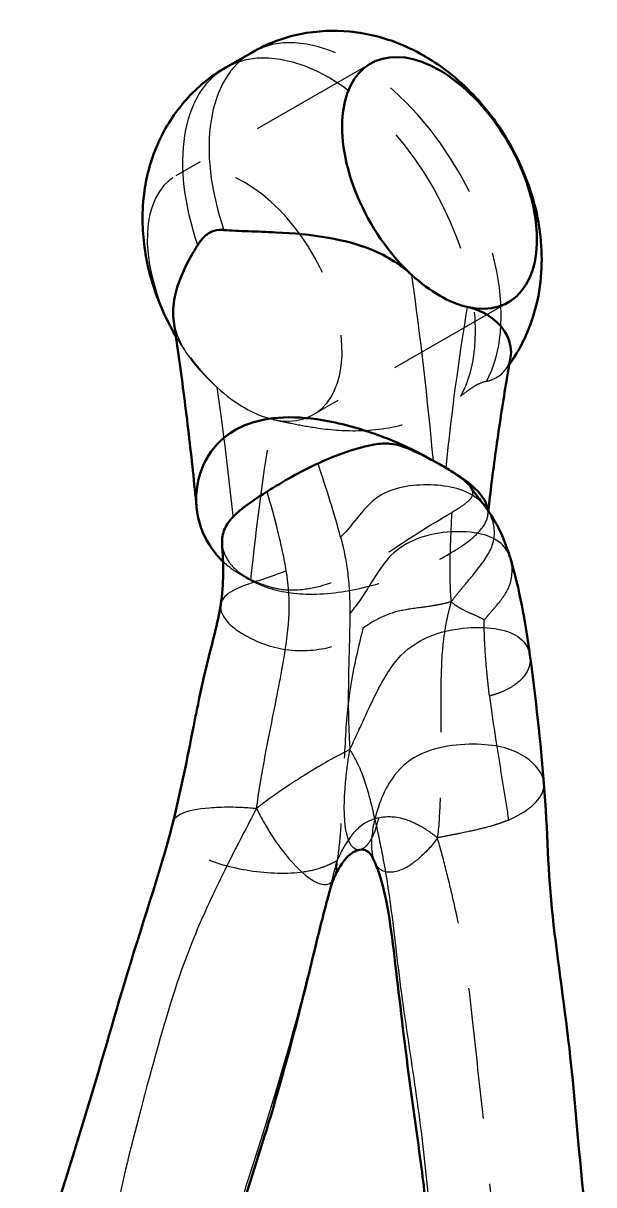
# Model space of a CAD drawing. Header units: millimetres. Extents: x 0 to 420, y 0 to 297.
# Drawn here: x 357.55 to 367.9, y 202.9 to 223.96 of the extents above; entities that cross this region are included whole.
import ezdxf

# ---------------------------------------------------------------- set-up
doc = ezdxf.new("R2010")
doc.units = ezdxf.units.MM
doc.header["$LTSCALE"] = 0.75
doc.linetypes.add('HIDDEN2', pattern=[4.7625, 3.175, -1.5875])
for name, color, linetype, lineweight in [('Hidden', 7, 'HIDDEN2', 25), ('Hidden Narrow', 7, 'HIDDEN2', 25), ('Visible', 7, 'Continuous', 50), ('Visible Narrow', 7, 'Continuous', 25)]:
    doc.layers.add(name, color=color, linetype=linetype, lineweight=lineweight)

msp = doc.modelspace()

# ---------------------------------------------------------------- linework, layer by layer
at = {"layer": 'Hidden', "extrusion": (-1e-16, -0.817547, 0.575862)}
for p, q in [((363.8524, 223.232), (360.3169, 221.1961)), ((366.3476, 218.8991), (362.812, 216.8631))]:
    msp.add_line(p, q, dxfattribs=at)
at = {"layer": 'Hidden'}
for major_axis, start_param, end_param in [((-1.2476, 2.1665), 2.6461911, 8.3532506), ((-1.2476, 2.1665), 2.0700653, 2.6461911), ((-3.119, 5.4161), 2.3327635, 2.3834929)]:
    msp.add_ellipse((361.5645, 219.0296), major_axis=major_axis, ratio=0.5780931, start_param=start_param, end_param=end_param, dxfattribs=at)
for points, knots in [([(360.2804, 218.5451), (360.293, 218.459), (360.315, 218.3744), (360.4273, 218.075), (360.5716, 217.8641), (360.8319, 217.5833), (360.8806, 217.5333), (360.9589, 217.4564), (360.9868, 217.4296), (361.0308, 217.3882), (361.0464, 217.3737), (361.0622, 217.3592)], [0.73605256, 0.73605256, 0.73605256, 0.73605256, 0.88090896, 0.88090896, 1.25377675, 1.25377675, 1.3345918, 1.3345918, 1.37787214, 1.37787214, 1.40142679, 1.40142679, 1.40142679, 1.40142679]), ([(360.3198, 218.2736), (360.3521, 218.2185), (360.3855, 218.164), (360.4623, 218.0445), (360.5062, 217.9798), (360.5518, 217.9161)], [7.07925755, 7.07925755, 7.07925755, 7.07925755, 7.15040404, 7.15040404, 7.2371079, 7.2371079, 7.2371079, 7.2371079]), ([(365.952, 217.4669), (365.9886, 217.4746), (366.024, 217.4855), (366.2023, 217.5581), (366.3163, 217.6693), (366.3766, 217.8429), (366.3835, 217.8695), (366.3884, 217.8967)], [0, 0, 0, 0, 0.09140416, 0.09140416, 0.48621527, 0.48621527, 0.55521684, 0.55521684, 0.55521684, 0.55521684]), ([(365.952, 217.4669), (365.9041, 217.4568), (365.8555, 217.4397), (365.7853, 217.406), (365.7645, 217.3949), (365.743, 217.3826)], [1.98398749, 1.98398749, 1.98398749, 1.98398749, 2.20059736, 2.20059736, 2.28890807, 2.28890807, 2.28890807, 2.28890807]), ([(362.0667, 216.7807), (362.0823, 216.7771), (362.0981, 216.7735), (362.1438, 216.763), (362.1743, 216.7562), (362.2632, 216.7366), (362.3233, 216.7237), (362.5171, 216.6837), (362.6568, 216.6569), (363.0485, 216.596), (363.3084, 216.5702), (363.8977, 216.5746), (364.2202, 216.6159), (364.7048, 216.7588), (364.8717, 216.8244), (365.1903, 216.9869), (365.34, 217.0829), (365.4783, 217.1941)], [1.5439085, 1.5439085, 1.5439085, 1.5439085, 1.5715538, 1.5715538, 1.6228798, 1.6228798, 1.7182651, 1.7182651, 1.9185858, 1.9185858, 2.2477321, 2.2477321, 2.6383277, 2.6383277, 2.8545877, 2.8545877, 3.0713431, 3.0713431, 3.0713431, 3.0713431]), ([(365.743, 217.3826), (365.7087, 217.3628), (365.6728, 217.3397), (365.5895, 217.2812), (365.5383, 217.2424), (365.4783, 217.1941)], [2.28890807, 2.28890807, 2.28890807, 2.28890807, 2.43011372, 2.43011372, 2.59909906, 2.59909906, 2.59909906, 2.59909906]), ([(361.1546, 214.5278), (361.1558, 214.5105), (361.1578, 214.4931), (361.1798, 214.3544), (361.2372, 214.2355), (361.4245, 214.0162), (361.5539, 213.9326), (361.792, 213.8188), (361.9058, 213.7775), (362.0423, 213.7342), (362.1072, 213.7171), (362.2931, 213.6834), (362.4008, 213.6793), (362.6506, 213.6933), (362.8089, 213.7202), (363.19, 213.8223), (363.3633, 213.8977), (363.7857, 214.1075), (364.06, 214.2912), (364.8039, 214.7853), (364.8597, 214.8124), (365.3207, 215.0899)], [-2.5205224, -2.5205224, -2.5205224, -2.5205224, -2.503131, -2.503131, -2.3813542, -2.3813542, -2.2414941, -2.2414941, -2.134397, -2.134397, -2.0435278, -2.0435278, -1.8871669, -1.8871669, -1.6813708, -1.6813708, -1.3939999, -1.3939999, -0.8056954, -0.8056954, 0, 0, 0, 0]), ([(361.6765, 213.857), (361.7447, 213.8198), (361.8166, 213.7866), (362.1454, 213.6603), (362.4323, 213.6125), (363.077, 213.604), (363.4366, 213.655), (364.0635, 213.8119), (364.3344, 213.903), (364.7951, 214.0903), (364.9875, 214.1808), (365.3028, 214.3504), (365.4287, 214.4269), (365.7145, 214.6273), (365.8382, 214.7457), (365.9638, 214.9516), (365.9863, 215.0399), (365.9776, 215.1287)], [-3.3142078, -3.3142078, -3.3142078, -3.3142078, -3.198367, -3.198367, -2.808808, -2.808808, -2.3710703, -2.3710703, -2.0303083, -2.0303083, -1.7542673, -1.7542673, -1.5274716, -1.5274716, -1.1547739, -1.1547739, -0.8651992, -0.8651992, -0.8651992, -0.8651992])]:
    msp.add_open_spline(points, degree=3, knots=knots, dxfattribs=at)
at = {"layer": 'Hidden', "extrusion": (1.92573e-10, -1.43821e-10, -1)}
msp.add_open_spline([(366.367, 217.7765), (366.3415, 217.7407), (366.3149, 217.7052), (366.2874, 217.67)], degree=3, dxfattribs=at)
at = {"layer": 'Hidden', "extrusion": (-1.9364e-12, 1.2501e-12, -1)}
msp.add_open_spline([(365.3207, 215.0899), (365.3963, 215.1354), (365.4716, 215.1813), (365.5893, 215.2655), (365.6355, 215.3046), (365.6985, 215.3864), (365.7065, 215.421), (365.7031, 215.4776), (365.6934, 215.5041), (365.6782, 215.53)], degree=3, knots=[-0.67171029, -0.67171029, -0.67171029, -0.67171029, -0.57941656, -0.57941656, -0.49768014, -0.49768014, -0.40965594, -0.40965594, -0.33033631, -0.33033631, -0.33033631, -0.33033631], dxfattribs=at)
at = {"layer": 'Hidden', "extrusion": (8.23645e-09, -9.22754e-10, 1)}
msp.add_open_spline([(365.9848, 215.1183), (365.9822, 215.0955), (365.9796, 215.0727), (365.9771, 215.0499)], degree=3, dxfattribs=at)
at = {"layer": 'Hidden', "extrusion": (-1.50752e-11, -2.00175e-11, -1)}
msp.add_open_spline([(361.1715, 214.1994), (361.2553, 214.1201), (361.3492, 214.0486), (361.4524, 213.9861)], degree=3, dxfattribs=at)
at = {"layer": 'Hidden Narrow'}
msp.add_ellipse((363.5691, 220.184), major_axis=(-1.8714, 3.2497), ratio=0.5780931, start_param=3.4748161, end_param=6.2831853, dxfattribs=at)
at = {"layer": 'Hidden Narrow', "extrusion": (0, 3e-16, -1)}
msp.add_ellipse((363.0954, 219.9112), major_axis=(-1.8714, 3.2497), ratio=0.5780931, start_param=0, end_param=2.8083692, dxfattribs=at)
at = {"layer": 'Hidden Narrow', "extrusion": (2e-16, 3e-16, -1)}
for centre, start_param, end_param in [((318.0283, 233.4059), 2.1804753, 2.2434462), ((405.1006, 183.2643), -0.6765173, -0.6135464)]:
    msp.add_ellipse(centre, major_axis=(-30.8352, 53.5461), ratio=0.5780931, start_param=start_param, end_param=end_param, dxfattribs=at)
at = {"layer": 'Hidden Narrow'}
for points, knots in [([(365.3207, 215.0899), (365.3083, 214.8299), (365.2898, 214.4358), (365.2846, 214.0438), (365.2874, 213.8382), (365.2897, 213.766), (365.2972, 213.6142), (365.3023, 213.5346), (365.3098, 213.4699)], [-0.98440189, -0.98440189, -0.98440189, -0.98440189, -0.5, -0.25, -0.25, -0.125, -0.125, 0, 0, 0, 0]), ([(365.3098, 213.4699), (365.3521, 213.5244), (365.4018, 213.5856), (365.4944, 213.6985), (365.5373, 213.7503), (365.6554, 213.8913), (365.8701, 214.147), (366.1743, 214.6054), (366.0764, 214.9938), (365.9441, 215.1755)], [0, 0, 0, 0, 0.125, 0.125, 0.25, 0.25, 0.5, 1, 1.7716456, 1.7716456, 1.7716456, 1.7716456]), ([(365.912, 213.1374), (365.9263, 213.1555), (365.9399, 213.1723), (365.9719, 213.2107), (365.9901, 213.2324), (366.052, 213.3047), (366.1889, 213.4617), (366.416, 213.7598), (366.435, 214.0907), (366.386, 214.2518)], [-5, -5, -5, -5, -4.875, -4.875, -4.75, -4.75, -4.5, -4, -3.3908172, -3.3908172, -3.3908172, -3.3908172]), ([(361.1297, 213.4195), (361.1184, 213.3492), (361.1808, 213.1271), (361.5659, 212.8259), (362.3378, 212.5297), (363.1282, 212.6144), (363.3918, 212.7598), (363.5127, 212.8406), (363.5512, 212.8689), (363.6286, 212.9269), (363.6675, 212.9565), (363.7086, 212.9863)], [-4.4715745, -4.4715745, -4.4715745, -4.4715745, -4, -3, -2, -1, -0.5, -0.5, -0.25, -0.25, 0, 0, 0, 0]), ([(365.3098, 213.4699), (365.2628, 213.4554), (365.2077, 213.4419), (365.105, 213.4189), (365.0574, 213.4093), (364.9256, 213.3864), (364.6806, 213.3531), (364.1728, 213.2854), (363.873, 213.1053), (363.7086, 212.9863)], [-8, -8, -8, -8, -7.875, -7.875, -7.75, -7.75, -7.5, -7, -6, -6, -6, -6]), ([(365.3098, 213.4699), (365.2882, 213.3962), (365.2671, 213.3116), (365.231, 213.153), (365.216, 213.079), (365.1803, 212.8727), (365.1318, 212.4777), (365.1163, 211.7522), (365.128, 210.9554), (365.1239, 210.3189), (365.1184, 210.0947), (365.0989, 209.6223), (365.085, 209.374), (365.0616, 209.1864)], [0, 0, 0, 0, 0.125, 0.125, 0.25, 0.25, 0.5, 1, 1.5, 1.5, 1.75, 1.75, 2, 2, 2, 2]), ([(363.7086, 212.9863), (363.5985, 212.5283), (363.4092, 211.7796), (363.3695, 210.5665), (363.3429, 209.9207), (363.3298, 209.6929), (363.3037, 209.3326), (363.2939, 209.2094), (363.2708, 208.9752), (363.2573, 208.8643), (363.2413, 208.7688)], [0, 0, 0, 0, 1, 1.5, 1.5, 1.75, 1.75, 1.875, 1.875, 2, 2, 2, 2]), ([(366.0063, 211.7604), (365.9959, 211.8445), (365.9864, 211.9262), (365.9694, 212.0841), (365.9619, 212.1603), (365.9418, 212.3797), (365.922, 212.6478), (365.9139, 212.8565), (365.9112, 212.9866), (365.9108, 213.0238), (365.9108, 213.086), (365.9113, 213.1109), (365.912, 213.1374)], [-1, -1, -1, -1, -0.875, -0.875, -0.75, -0.75, -0.5, -0.25, -0.25, -0.125, -0.125, 0, 0, 0, 0]), ([(366.0063, 211.7604), (366.0481, 211.4239), (366.1061, 211.0487), (366.1988, 210.4718), (366.2306, 210.2771), (366.293, 209.8904), (366.3236, 209.6983), (366.3519, 209.5113)], [1, 1, 1, 1, 1.5, 1.5, 1.75, 1.75, 2, 2, 2, 2]), ([(363.2413, 208.7688), (363.2074, 208.7542), (363.1628, 208.7313), (363.0704, 208.6888), (363.0226, 208.6691), (362.8748, 208.6149), (362.5388, 208.5236), (361.6272, 208.5453), (360.6972, 208.8306), (360.3279, 209.1355), (360.2415, 209.3838), (360.2619, 209.4644)], [0, 0, 0, 0, 0.25, 0.25, 0.5, 0.5, 1, 2, 3, 4, 4.5584014, 4.5584014, 4.5584014, 4.5584014]), ([(363.9914, 209.5474), (363.854, 209.5184), (363.7291, 209.4602), (363.5486, 209.2921), (363.4869, 209.2153), (363.36, 209.0199), (363.295, 208.9015), (363.2413, 208.7688)], [1, 1, 1, 1, 1.5, 1.5, 1.75, 1.75, 2, 2, 2, 2]), ([(365.0616, 209.1864), (365.0091, 209.2313), (364.954, 209.2723), (364.8437, 209.3462), (364.7884, 209.379), (364.6302, 209.465), (364.5348, 209.5054), (364.2788, 209.5762), (364.1288, 209.5764), (363.9914, 209.5474)], [0, 0, 0, 0, 0.125, 0.125, 0.25, 0.25, 0.5, 0.5, 1, 1, 1, 1]), ([(365.0616, 209.1864), (364.9733, 209.0543), (364.8601, 208.9346), (364.6509, 208.7466), (364.555, 208.6782), (364.2934, 208.55), (364.0692, 208.5375), (363.9542, 208.6823), (363.9262, 208.7456)], [0, 0, 0, 0, 0.25, 0.25, 0.5, 0.5, 1, 1.2590541, 1.2590541, 1.2590541, 1.2590541]), ([(366.0867, 200.5367), (366.1028, 200.6448), (366.1136, 200.753), (366.1267, 200.9724), (366.1291, 201.0836), (366.1267, 201.4251), (366.084, 202.1404), (365.9502, 203.6441), (365.7593, 205.2956), (365.6195, 206.749), (365.4269, 207.7224), (365.3108, 208.2354), (365.2665, 208.4184), (365.1671, 208.8081), (365.1119, 209.0148), (365.0616, 209.1864)], [-5, -5, -5, -5, -4.75, -4.75, -4.5, -4.5, -4, -3, -2, -1, -0.5, -0.5, -0.25, -0.25, 0, 0, 0, 0]), ([(362.9481, 207.6206), (362.9865, 207.7733), (363.0266, 207.9323), (363.0976, 208.2124), (363.1275, 208.3302), (363.1861, 208.5584), (363.2148, 208.6688), (363.2413, 208.7688)], [3.56983385, 3.56983385, 3.56983385, 3.56983385, 3.75, 3.75, 3.875, 3.875, 4, 4, 4, 4])]:
    msp.add_open_spline(points, degree=3, knots=knots, dxfattribs=at)
at = {"layer": 'Hidden Narrow', "extrusion": (1.718e-12, 3.496e-12, -1)}
msp.add_open_spline([(365.912, 213.1374), (365.8983, 213.1457), (365.8857, 213.1532), (365.8556, 213.1698), (365.8381, 213.1789), (365.7786, 213.2085), (365.6878, 213.2496), (365.5794, 213.2949), (365.4887, 213.3423), (365.4554, 213.3623), (365.3828, 213.4106), (365.3434, 213.4388), (365.3098, 213.4699)], degree=3, knots=[0, 0, 0, 0, 0.125, 0.125, 0.25, 0.25, 0.5, 0.75, 0.75, 0.875, 0.875, 1, 1, 1, 1], dxfattribs=at)
at = {"layer": 'Hidden Narrow', "extrusion": (-1.7185e-12, 1.937e-12, -1)}
msp.add_open_spline([(366.74, 212.4928), (366.7541, 212.389), (366.712, 212.166), (366.4719, 211.9497), (366.2789, 211.8545), (366.1786, 211.8138), (366.1446, 211.8014), (366.0758, 211.7791), (366.0411, 211.7691), (366.0063, 211.7604)], degree=3, knots=[3.5326357, 3.5326357, 3.5326357, 3.5326357, 4, 4.5, 4.75, 4.75, 4.875, 4.875, 5, 5, 5, 5], dxfattribs=at)
at = {"layer": 'Hidden Narrow', "extrusion": (1.3417e-12, -1.1617e-12, -1)}
msp.add_open_spline([(366.3519, 209.5113), (366.6825, 209.652), (366.9812, 209.8955), (366.9971, 210.1442), (366.9942, 210.1796)], degree=3, knots=[-5, -5, -5, -5, -4, -3.8326619, -3.8326619, -3.8326619, -3.8326619], dxfattribs=at)
at = {"layer": 'Hidden Narrow', "extrusion": (-2.182e-13, 1.2703e-12, -1)}
msp.add_open_spline([(363.9914, 209.5474), (363.9641, 209.4177), (363.9286, 209.3095), (363.8487, 209.1369), (363.8042, 209.0725), (363.7227, 208.9966), (363.686, 208.977), (363.6505, 208.9714)], degree=3, knots=[0, 0, 0, 0, 0.25, 0.25, 0.5, 0.5, 0.6981583, 0.6981583, 0.6981583, 0.6981583], dxfattribs=at)
at = {"layer": 'Hidden Narrow', "extrusion": (1.1904e-12, -4.7058e-12, -1)}
msp.add_open_spline([(366.3519, 209.5113), (366.3106, 209.4937), (366.2681, 209.4771), (366.1806, 209.4458), (366.1356, 209.4311), (365.9966, 209.3888), (365.8985, 209.3633), (365.69, 209.3149), (365.5743, 209.29), (365.3834, 209.2515), (365.3169, 209.2386), (365.1858, 209.2125), (365.1213, 209.1994), (365.0616, 209.1864)], degree=3, knots=[-1, -1, -1, -1, -0.875, -0.875, -0.75, -0.75, -0.5, -0.5, -0.25, -0.25, -0.125, -0.125, 0, 0, 0, 0], dxfattribs=at)
at = {"layer": 'Hidden Narrow', "extrusion": (1.367e-12, 2.094e-13, -1)}
msp.add_open_spline([(363.1908, 208.4707), (363.1946, 208.4796), (363.1982, 208.4889), (363.2261, 208.5677), (363.2424, 208.6599), (363.2413, 208.7688)], degree=3, knots=[-0.28562779, -0.28562779, -0.28562779, -0.28562779, -0.25, -0.25, 0, 0, 0, 0], dxfattribs=at)
at = {"layer": 'Visible', "extrusion": (-1e-16, -0.817547, 0.575862)}
msp.add_line((361.6977, 223.4337), (361.224, 223.1609), dxfattribs=at)
at = {"layer": 'Visible', "extrusion": (1e-16, 4e-16, -1)}
for start_param, end_param in [(4.21312, 9.9201795), (3.6369942, 4.21312)]:
    msp.add_ellipse((365.1, 221.0656), major_axis=(-1.2476, 2.1665), ratio=0.5780931, start_param=start_param, end_param=end_param, dxfattribs=at)
at = {"layer": 'Visible'}
for points, knots in [([(361.6977, 223.4337), (361.9728, 223.5921), (362.2738, 223.7033), (362.8848, 223.8292), (363.1923, 223.8384), (363.8103, 223.7784), (364.1092, 223.6949), (364.7205, 223.4487), (365.0087, 223.2693), (365.5893, 222.8166), (365.8563, 222.5292), (366.3304, 221.8826), (366.529, 221.5188), (366.8271, 220.7313), (366.9295, 220.3085), (366.9667, 219.4263), (366.9264, 218.9748), (366.6554, 218.251), (366.5334, 218.0096), (366.367, 217.7765)], [0.7873319, 0.7873319, 0.7873319, 0.7873319, 0.9760612, 0.9760612, 1.178128, 1.178128, 1.4221878, 1.4221878, 1.7453807, 1.7453807, 2.1690768, 2.1690768, 2.6312326, 2.6312326, 3.0916216, 3.0916216, 3.4837915, 3.4837915, 3.6707507, 3.6707507, 3.6707507, 3.6707507]), ([(361.224, 223.1609), (360.9489, 223.0024), (360.7016, 222.7979), (360.286, 222.3327), (360.1238, 222.0713), (359.8654, 221.5068), (359.7876, 221.2063), (359.6938, 220.554), (359.7043, 220.2147), (359.7943, 219.559), (359.8805, 219.2452), (360.0852, 218.7131), (360.194, 218.4885), (360.3198, 218.2736)], [5.4958534, 5.4958534, 5.4958534, 5.4958534, 5.6845828, 5.6845828, 5.8866496, 5.8866496, 6.1307093, 6.1307093, 6.4539023, 6.4539023, 6.8021531, 6.8021531, 7.0792576, 7.0792576, 7.0792576, 7.0792576]), ([(360.7125, 219.9386), (360.7293, 219.9661), (360.7471, 219.9923), (360.8153, 220.0814), (360.8667, 220.1276), (360.9214, 220.1591)], [6.44330528, 6.44330528, 6.44330528, 6.44330528, 6.52608123, 6.52608123, 6.74527554, 6.74527554, 6.74527554, 6.74527554]), ([(360.9214, 220.1591), (360.9233, 220.1602), (360.9252, 220.1613), (360.9834, 220.1936), (361.0412, 220.2082), (361.1261, 220.2141), (361.1546, 220.214), (361.1861, 220.2114)], [6.74527554, 6.74527554, 6.74527554, 6.74527554, 6.7527474, 6.7527474, 6.97738334, 6.97738334, 7.07716623, 7.07716623, 7.07716623, 7.07716623]), ([(364.5978, 219.3951), (364.5822, 219.4095), (364.5664, 219.4236), (364.5206, 219.4635), (364.4902, 219.4887), (364.4012, 219.5587), (364.3411, 219.6015), (364.1474, 219.7261), (364.0076, 219.7972), (363.6159, 219.9557), (363.3561, 220.0223), (362.7667, 220.1258), (362.4442, 220.153), (361.9596, 220.1781), (361.7927, 220.1834), (361.4742, 220.1943), (361.3245, 220.1998), (361.1861, 220.2114)], [1.5439085, 1.5439085, 1.5439085, 1.5439085, 1.5715538, 1.5715538, 1.6228798, 1.6228798, 1.7182651, 1.7182651, 1.9185858, 1.9185858, 2.2477321, 2.2477321, 2.6383277, 2.6383277, 2.8545877, 2.8545877, 3.0713431, 3.0713431, 3.0713431, 3.0713431]), ([(360.7125, 219.9386), (360.6758, 219.8788), (360.6405, 219.8196), (360.4622, 219.5081), (360.3482, 219.2583), (360.2644, 218.846), (360.2586, 218.6934), (360.2804, 218.5451)], [0, 0, 0, 0, 0.09140416, 0.09140416, 0.48621527, 0.48621527, 0.73605256, 0.73605256, 0.73605256, 0.73605256]), ([(366.3884, 217.8967), (366.4114, 218.0251), (366.3887, 218.1671), (366.2371, 218.4627), (366.0929, 218.6161), (365.8325, 218.7429), (365.7838, 218.7627), (365.7055, 218.789), (365.6776, 218.7974), (365.6337, 218.8091), (365.618, 218.813), (365.6022, 218.8167)], [0.55521684, 0.55521684, 0.55521684, 0.55521684, 0.88090896, 0.88090896, 1.25377675, 1.25377675, 1.3345918, 1.3345918, 1.37787214, 1.37787214, 1.40142679, 1.40142679, 1.40142679, 1.40142679]), ([(366.3884, 217.8966), (366.3552, 217.7119), (366.3233, 217.5261), (366.2616, 217.1526), (366.2318, 216.9647), (366.1747, 216.5871), (366.1473, 216.3973), (366.0947, 216.0157), (366.0695, 215.8239), (366.0244, 215.4609), (366.0041, 215.29), (365.9848, 215.1183)], [6.097474713, 6.097474713, 6.097474713, 6.097474713, 6.110544154, 6.110544154, 6.123613596, 6.123613596, 6.136683037, 6.136683037, 6.149752479, 6.149752479, 6.161289111, 6.161289111, 6.161289111, 6.161289111]), ([(364.9489, 216.0454), (364.8925, 216.0787), (364.8337, 216.1117), (364.5192, 216.2794), (364.2323, 216.4054), (363.5877, 216.6332), (363.228, 216.729), (362.6011, 216.8169), (362.3302, 216.8272), (361.8694, 216.7726), (361.677, 216.7218), (361.3617, 216.5753), (361.2358, 216.4908), (360.95, 216.2231), (360.8262, 216.017), (360.6734, 215.5344), (360.6637, 215.2545), (360.7741, 214.7607), (360.8762, 214.5434), (361.0717, 214.3005), (361.1197, 214.2485), (361.1715, 214.1994)], [-3.2923239, -3.2923239, -3.2923239, -3.2923239, -3.198438, -3.198438, -2.8088773, -2.8088773, -2.3711391, -2.3711391, -2.0303632, -2.0303632, -1.7542864, -1.7542864, -1.5274752, -1.5274752, -1.1547795, -1.1547795, -0.721188, -0.721188, -0.3480643, -0.3480643, -0.2394854, -0.2394854, -0.2394854, -0.2394854]), ([(364.9489, 216.0454), (364.7958, 216.1263), (364.5892, 216.2341), (364.3431, 216.314), (364.2739, 216.3295), (364.1135, 216.344), (364.0218, 216.3397), (363.625, 216.2749), (363.2239, 216.1281), (362.8964, 215.9791)], [-1.2650369, -1.2650369, -1.2650369, -1.2650369, -0.8569447, -0.8569447, -0.6966479, -0.6966479, -0.5108124, -0.5108124, 0, 0, 0, 0]), ([(362.8964, 215.9791), (362.7303, 215.9035), (362.5772, 215.8247), (362.2691, 215.6515), (362.1159, 215.5579), (361.9732, 215.469)], [-0.50176295, -0.50176295, -0.50176295, -0.50176295, -0.25022781, -0.25022781, 0, 0, 0, 0]), ([(365.2128, 215.9001), (365.2111, 215.9011), (365.2094, 215.9021), (365.1643, 215.9296), (365.1197, 215.9555), (365.047, 215.9955), (365.0171, 216.0113), (364.9875, 216.0262)], [-0.28215461, -0.28215461, -0.28215461, -0.28215461, -0.27978628, -0.27978628, -0.21954118, -0.21954118, -0.17901107, -0.17901107, -0.17901107, -0.17901107]), ([(365.6782, 215.53), (365.6667, 215.5497), (365.652, 215.569), (365.5698, 215.6623), (365.4637, 215.7405), (365.3386, 215.8207)], [-0.33033631, -0.33033631, -0.33033631, -0.33033631, -0.26976409, -0.26976409, -0.03002922, -0.03002922, -0.03002922, -0.03002922]), ([(365.6782, 215.5299), (365.7046, 215.4848), (365.7165, 215.4692), (365.7651, 215.4059), (365.8196, 215.3403), (365.9061, 215.227), (365.9249, 215.2018), (365.9441, 215.1755)], [0, 0, 0, 0, 0.20789401, 0.20789401, 0.44774074, 0.44774074, 0.51122839, 0.51122839, 0.51122839, 0.51122839]), ([(361.9732, 215.469), (361.7776, 215.347), (361.5722, 215.2152), (361.289, 214.9511), (361.2322, 214.8593), (361.1636, 214.7072), (361.1485, 214.6176), (361.1546, 214.5278)], [-2.76916408, -2.76916408, -2.76916408, -2.76916408, -2.68127608, -2.68127608, -2.61043306, -2.61043306, -2.52052243, -2.52052243, -2.52052243, -2.52052243]), ([(366.9942, 210.1796), (367.0648, 209.2974), (367.0623, 208.5554), (367.2422, 206.9641), (367.3814, 206.0605), (367.5938, 204.0814), (367.6542, 203.0271), (367.8505, 201.6244), (367.8794, 201.3902), (367.8982, 201.1535)], [0, 0, 0, 0, 1.3137919, 1.3137919, 2.6215508, 2.6215508, 4.3505584, 4.3505584, 4.6942517, 4.6942517, 4.6942517, 4.6942517]), ([(357.5467, 200.1822), (357.6738, 200.8356), (357.8579, 201.4853), (358.2392, 202.7598), (358.441, 203.3954), (358.8976, 204.8784), (359.1379, 205.7306), (359.6827, 207.5655), (360.0273, 208.5406), (360.2619, 209.4644)], [0, 0, 0, 0, 0.9896978, 0.9896978, 1.8084022, 1.8084022, 2.9125662, 2.9125662, 4.2777708, 4.2777708, 4.2777708, 4.2777708]), ([(363.9262, 208.7456), (363.88, 208.85), (363.8389, 208.9136), (363.7512, 208.9687), (363.7113, 208.9809), (363.6505, 208.9714)], [0, 0, 0, 0, 0.38164225, 0.38164225, 0.60552675, 0.60552675, 0.60552675, 0.60552675]), ([(363.6505, 208.9714), (363.5738, 208.9594), (363.488, 208.9094), (363.37, 208.7802), (363.3351, 208.7337), (363.2541, 208.6031), (363.2143, 208.5256), (363.1908, 208.4707)], [0, 0, 0, 0, 0.28262394, 0.28262394, 0.42354276, 0.42354276, 0.56722877, 0.56722877, 0.56722877, 0.56722877]), ([(364.9127, 200.9022), (364.9373, 201.2141), (364.9281, 201.5029), (364.8915, 202.2415), (364.8389, 202.6848), (364.6965, 203.7818), (364.5951, 204.4648), (364.4114, 205.9037), (364.3312, 206.641), (364.2122, 207.5882), (364.1689, 207.8754), (364.0638, 208.3624), (363.9989, 208.5812), (363.9262, 208.7456)], [0, 0, 0, 0, 0.4320578, 0.4320578, 1.1447715, 1.1447715, 2.2140511, 2.2140511, 3.2908303, 3.2908303, 3.8642062, 3.8642062, 4.4652607, 4.4652607, 4.4652607, 4.4652607]), ([(363.1908, 208.4707), (363.1806, 208.4469), (363.1715, 208.4236), (363.156, 208.3805), (363.1493, 208.361), (363.1344, 208.3143), (363.1259, 208.2865), (363.1086, 208.2276), (363.0999, 208.1969), (363.0796, 208.1242), (363.0679, 208.0815), (363.0267, 207.9284), (362.9975, 207.8156), (362.9621, 207.676), (362.9551, 207.6483), (362.9481, 207.6206)], [0, 0, 0, 0, 0.06274474, 0.06274474, 0.10989593, 0.10989593, 0.1543306, 0.1543306, 0.19462494, 0.19462494, 0.24831946, 0.24831946, 0.38693214, 0.38693214, 0.42123965, 0.42123965, 0.42123965, 0.42123965]), ([(362.9481, 207.6206), (362.8399, 207.1897), (362.7393, 206.7604), (362.4393, 205.5497), (362.2287, 204.7739), (361.8082, 203.3869), (361.5991, 202.7703), (361.3408, 201.8525), (361.2626, 201.5362), (361.1775, 201.0824), (361.1543, 200.9306), (361.1348, 200.7613), (361.1316, 200.7307), (361.1289, 200.7022)], [0, 0, 0, 0, 0.533545, 0.533545, 1.530055, 1.530055, 2.363144, 2.363144, 2.7991416, 2.7991416, 3.0309885, 3.0309885, 3.0849483, 3.0849483, 3.0849483, 3.0849483])]:
    msp.add_open_spline(points, degree=3, knots=knots, dxfattribs=at)
at = {"layer": 'Visible', "extrusion": (-7.188e-12, -7.831e-13, -1)}
msp.add_open_spline([(360.6925, 215.1802), (360.6709, 215.4018), (360.6481, 215.6239), (360.6003, 216.0694), (360.5752, 216.2926), (360.5226, 216.7403), (360.4951, 216.9646), (360.4378, 217.4144), (360.408, 217.6398), (360.346, 218.0916), (360.3138, 218.318), (360.2804, 218.5449)], degree=3, knots=[3.260291563, 3.260291563, 3.260291563, 3.260291563, 3.273270363, 3.273270363, 3.286249164, 3.286249164, 3.299227964, 3.299227964, 3.312206764, 3.312206764, 3.325185565, 3.325185565, 3.325185565, 3.325185565], dxfattribs=at)
at = {"layer": 'Visible'}
for points in [[(364.9875, 216.0262), (364.9748, 216.0326), (364.9619, 216.039), (364.9489, 216.0454)], [(365.3386, 215.8207), (365.2982, 215.8471), (365.2563, 215.8735), (365.2128, 215.9001)], [(361.1297, 213.4195), (361.1892, 213.7916), (361.1798, 214.1576), (361.1546, 214.5278)], [(366.386, 214.2518), (366.5499, 213.7125), (366.6543, 213.1237), (366.74, 212.4928)]]:
    msp.add_open_spline(points, degree=3, dxfattribs=at)
at = {"layer": 'Visible', "extrusion": (1.2212e-12, 1.2405e-12, -1)}
msp.add_open_spline([(365.9776, 215.1287), (365.9732, 215.1728), (365.9611, 215.2171), (365.8904, 215.3774), (365.7882, 215.4956), (365.5517, 215.6848), (365.452, 215.753), (365.3386, 215.8207)], degree=3, knots=[-0.86519923, -0.86519923, -0.86519923, -0.86519923, -0.72118285, -0.72118285, -0.34806175, -0.34806175, -0.13841176, -0.13841176, -0.13841176, -0.13841176], dxfattribs=at)
at = {"layer": 'Visible', "extrusion": (-3.7387e-12, -1.4657e-12, -1)}
msp.add_open_spline([(365.9441, 215.1755), (365.9844, 215.1201), (366.0313, 215.0521), (366.1402, 214.8726), (366.1988, 214.756), (366.302, 214.5114), (366.3463, 214.3823), (366.386, 214.2518)], degree=3, knots=[0, 0, 0, 0, 0.13359156, 0.13359156, 0.3317924, 0.3317924, 0.55020726, 0.55020726, 0.55020726, 0.55020726], dxfattribs=at)
at = {"layer": 'Visible', "extrusion": (4.318e-12, -9.77e-13, -1)}
msp.add_open_spline([(360.2619, 209.4644), (360.4096, 210.0458), (360.5207, 210.6215), (360.6586, 211.3193), (360.6771, 211.4124), (360.7534, 211.789), (360.8183, 212.0823), (360.9742, 212.7203), (361.0741, 213.0721), (361.1297, 213.4195)], degree=3, knots=[0, 0, 0, 0, 0.859269, 0.859269, 0.990375, 0.990375, 1.3846306, 1.3846306, 1.8329155, 1.8329155, 1.8329155, 1.8329155], dxfattribs=at)
at = {"layer": 'Visible', "extrusion": (-1.37986e-11, -1.6024e-12, -1)}
msp.add_open_spline([(366.74, 212.4928), (366.845, 211.72), (366.9348, 210.9219), (366.9942, 210.1796)], degree=3, dxfattribs=at)
at = {"layer": 'Visible Narrow'}
for centre, major_axis, start_param, end_param in [((363.5691, 220.184), (-1.8714, 3.2497), 0, 1.2414403), ((321.5638, 235.4419), (-30.8352, 53.5461), 4.0398165, 4.10271), ((408.6361, 185.3003), (-30.8352, 53.5461), 0.6135464, 0.6763687)]:
    msp.add_ellipse(centre, major_axis=major_axis, ratio=0.5780931, start_param=start_param, end_param=end_param, dxfattribs=at)
at = {"layer": 'Visible Narrow', "extrusion": (0, 3e-16, -1)}
msp.add_ellipse((363.0954, 219.9112), major_axis=(-1.8714, 3.2497), ratio=0.5780931, start_param=-1.2414403, end_param=0, dxfattribs=at)
at = {"layer": 'Visible Narrow', "extrusion": (1.00393e-11, 3.0875e-12, -1)}
msp.add_open_spline([(363.3052, 214.6409), (363.1999, 215.0463), (363.0487, 215.512), (362.8964, 215.9791)], degree=3, dxfattribs=at)
at = {"layer": 'Visible Narrow'}
for points, knots in [([(365.9441, 215.1755), (365.9049, 215.2293), (365.6598, 215.4931), (364.9566, 215.6479), (363.8898, 215.4943), (363.5605, 214.8937), (363.3052, 214.6409)], [1.7716456, 1.7716456, 1.7716456, 1.7716456, 2, 3, 4, 5, 5, 5, 5]), ([(366.386, 214.2518), (366.3546, 214.3551), (366.1559, 214.6924), (365.2299, 214.8156), (364.3069, 214.5214), (363.9152, 213.9042), (363.7397, 213.6206), (363.6455, 213.4814), (363.613, 213.4354), (363.545, 213.3453), (363.5096, 213.3011), (363.4721, 213.2584)], [-3.3908172, -3.3908172, -3.3908172, -3.3908172, -3, -2, -1, -0.5, -0.25, -0.25, -0.125, -0.125, 0, 0, 0, 0]), ([(362.3202, 214.0295), (362.2722, 214.0104), (362.2237, 213.9921), (362.1264, 213.9568), (362.0776, 213.9398), (361.9325, 213.8903), (361.6468, 213.7973), (361.2431, 213.6494), (361.1423, 213.4983), (361.1297, 213.4195)], [-6, -6, -6, -6, -5.875, -5.875, -5.75, -5.75, -5.5, -5, -4.4715745, -4.4715745, -4.4715745, -4.4715745]), ([(361.781, 209.7222), (361.7968, 209.8494), (361.8207, 210.0038), (361.8683, 210.2942), (361.8919, 210.4303), (361.962, 210.811), (362.0095, 211.0501), (362.1465, 211.7367), (362.3985, 212.987), (362.3931, 213.5769), (362.3202, 214.0295)], [-2, -2, -2, -2, -1.875, -1.875, -1.75, -1.75, -1.5, -1.5, -1, 0, 0, 0, 0]), ([(363.4721, 213.2584), (363.4721, 213.1813), (363.4712, 213.1001), (363.4681, 212.9304), (363.466, 212.8419), (363.4588, 212.567), (363.4473, 212.1754), (363.4425, 211.7493), (363.4462, 211.412), (363.4492, 211.2919), (363.4587, 211.0364), (363.4652, 210.901), (363.4739, 210.7903)], [0, 0, 0, 0, 0.125, 0.125, 0.25, 0.25, 0.5, 0.75, 0.75, 0.875, 0.875, 1, 1, 1, 1]), ([(363.4739, 210.7903), (363.517, 210.8819), (363.5656, 210.9873), (363.6554, 211.1823), (363.6966, 211.2719), (363.8092, 211.5175), (364.0169, 211.963), (364.5124, 212.7849), (365.6516, 213.0849), (366.5489, 212.9369), (366.7239, 212.6111), (366.74, 212.4928)], [0, 0, 0, 0, 0.125, 0.125, 0.25, 0.25, 0.5, 1, 2, 3, 3.5326357, 3.5326357, 3.5326357, 3.5326357]), ([(366.9942, 210.1796), (366.9801, 210.3559), (366.6706, 210.731), (365.8937, 210.9521), (364.6667, 210.8068), (364.2582, 210.309), (364.101, 210.0287), (364.0565, 209.93), (363.9818, 209.7283), (363.9516, 209.6254), (363.9281, 209.5233)], [-3.8326619, -3.8326619, -3.8326619, -3.8326619, -3, -2, -1, -0.5, -0.5, -0.25, -0.25, 0, 0, 0, 0]), ([(363.4739, 210.7903), (363.4254, 210.767), (363.3622, 210.7341), (363.238, 210.6678), (363.1771, 210.6345), (362.9977, 210.5341), (362.8741, 210.4619), (362.6116, 210.3015), (362.4726, 210.2134), (362.2414, 210.0577), (362.1564, 209.9985), (361.9708, 209.8655), (361.87, 209.7917), (361.781, 209.7222)], [0, 0, 0, 0, 0.125, 0.125, 0.25, 0.25, 0.5, 0.5, 0.75, 0.75, 0.875, 0.875, 1, 1, 1, 1]), ([(363.6505, 208.9714), (363.5965, 208.963), (363.46, 209.0271), (363.3638, 209.4183), (363.3722, 209.8929), (363.3934, 210.1771), (363.4043, 210.2854), (363.4339, 210.5295), (363.4525, 210.6652), (363.4739, 210.7903)], [0.6981583, 0.6981583, 0.6981583, 0.6981583, 1, 1.5, 1.75, 1.75, 1.875, 1.875, 2, 2, 2, 2]), ([(363.9281, 209.5233), (363.9049, 209.628), (363.8815, 209.7312), (363.8303, 209.9357), (363.8025, 210.037), (363.7386, 210.2388), (363.7025, 210.3393), (363.634, 210.4967), (363.607, 210.5529), (363.5446, 210.6726), (363.5092, 210.7362), (363.4739, 210.7903)], [-1, -1, -1, -1, -0.75, -0.75, -0.5, -0.5, -0.25, -0.25, -0.125, -0.125, 0, 0, 0, 0]), ([(361.781, 209.7222), (361.7163, 209.6005), (361.6436, 209.4624), (361.5099, 209.2059), (361.4489, 209.0877), (361.283, 208.7631), (361.1833, 208.5633), (360.9001, 207.9781), (360.3974, 206.8634), (359.86, 204.9673), (359.365, 203.0865), (359.1573, 202.0187), (359.0873, 201.4712), (359.0716, 201.2785), (359.0557, 200.8723), (359.0554, 200.6589), (359.0766, 200.4836)], [-4, -4, -4, -4, -3.875, -3.875, -3.75, -3.75, -3.5, -3.5, -3, -2, -1, -0.5, -0.5, -0.25, -0.25, 0, 0, 0, 0]), ([(360.2619, 209.4644), (360.2781, 209.5281), (360.3812, 209.6528), (360.7927, 209.7339), (361.1592, 209.7486), (361.366, 209.7476), (361.4425, 209.7454), (361.6103, 209.7373), (361.7018, 209.7313), (361.781, 209.7222)], [4.5584014, 4.5584014, 4.5584014, 4.5584014, 5, 5.5, 5.75, 5.75, 5.875, 5.875, 6, 6, 6, 6]), ([(361.781, 209.7222), (361.8203, 209.6378), (361.87, 209.5445), (361.9655, 209.3751), (362.0113, 209.2989), (362.1425, 209.0964), (362.3991, 208.7482), (362.8003, 208.3688), (363.023, 208.3163), (363.139, 208.3808), (363.1679, 208.4172), (363.1908, 208.4707)], [-2, -2, -2, -2, -1.875, -1.875, -1.75, -1.75, -1.5, -1, -0.5, -0.5, -0.2856278, -0.2856278, -0.2856278, -0.2856278]), ([(363.9262, 208.7456), (363.9002, 208.8045), (363.867, 208.9488), (363.8693, 209.1279), (363.883, 209.2721), (363.8895, 209.3214), (363.9062, 209.4215), (363.9163, 209.4723), (363.9281, 209.5233)], [1.25905412, 1.25905412, 1.25905412, 1.25905412, 1.5, 1.75, 1.75, 1.875, 1.875, 2, 2, 2, 2]), ([(363.9281, 209.5233), (363.9513, 209.4186), (363.9742, 209.3124), (364.0193, 209.0955), (364.0415, 208.9849), (364.1062, 208.6441), (364.2288, 207.9273), (364.3773, 206.4708), (364.6567, 204.7101), (364.8408, 203.301), (364.9228, 202.3629), (364.9476, 201.8641), (364.9522, 201.6855), (364.9542, 201.3037), (364.9515, 201.1004), (364.9405, 200.9331)], [0, 0, 0, 0, 0.25, 0.25, 0.5, 0.5, 1, 2, 3, 4, 4.5, 4.5, 4.75, 4.75, 5, 5, 5, 5]), ([(361.1207, 200.7089), (361.1238, 200.7797), (361.1286, 200.8484), (361.1671, 201.2525), (361.3583, 202.2118), (361.9415, 203.8946), (362.5042, 205.8461), (362.8018, 207.0362), (362.9187, 207.5033), (362.9333, 207.5615), (362.9481, 207.6206)], [0.4014263, 0.4014263, 0.4014263, 0.4014263, 0.5, 0.5, 1, 2, 3, 3.5, 3.5, 3.5698339, 3.5698339, 3.5698339, 3.5698339])]:
    msp.add_open_spline(points, degree=3, knots=knots, dxfattribs=at)
at = {"layer": 'Visible Narrow', "extrusion": (1.7252e-12, 4.084e-13, -1)}
msp.add_open_spline([(362.3202, 214.0295), (362.3111, 214.0861), (362.3009, 214.1436), (362.2786, 214.2602), (362.2665, 214.3193), (362.2278, 214.4988), (362.1435, 214.8542), (362.0409, 215.2253), (361.9732, 215.469)], degree=3, knots=[0, 0, 0, 0, 0.125, 0.125, 0.25, 0.25, 0.5, 0.97598628, 0.97598628, 0.97598628, 0.97598628], dxfattribs=at)
at = {"layer": 'Visible Narrow', "extrusion": (3.4856e-12, 1.331e-13, -1)}
msp.add_open_spline([(363.3052, 214.6409), (363.3186, 214.5891), (363.3313, 214.5382), (363.3552, 214.4373), (363.3663, 214.3871), (363.3974, 214.2358), (363.4324, 214.0317), (363.454, 213.8023), (363.4648, 213.6131), (363.4676, 213.5472), (363.4712, 213.4083), (363.4721, 213.3354), (363.4721, 213.2584)], degree=3, knots=[-1, -1, -1, -1, -0.875, -0.875, -0.75, -0.75, -0.5, -0.25, -0.25, -0.125, -0.125, 0, 0, 0, 0], dxfattribs=at)

doc.saveas('drawing.dxf')
